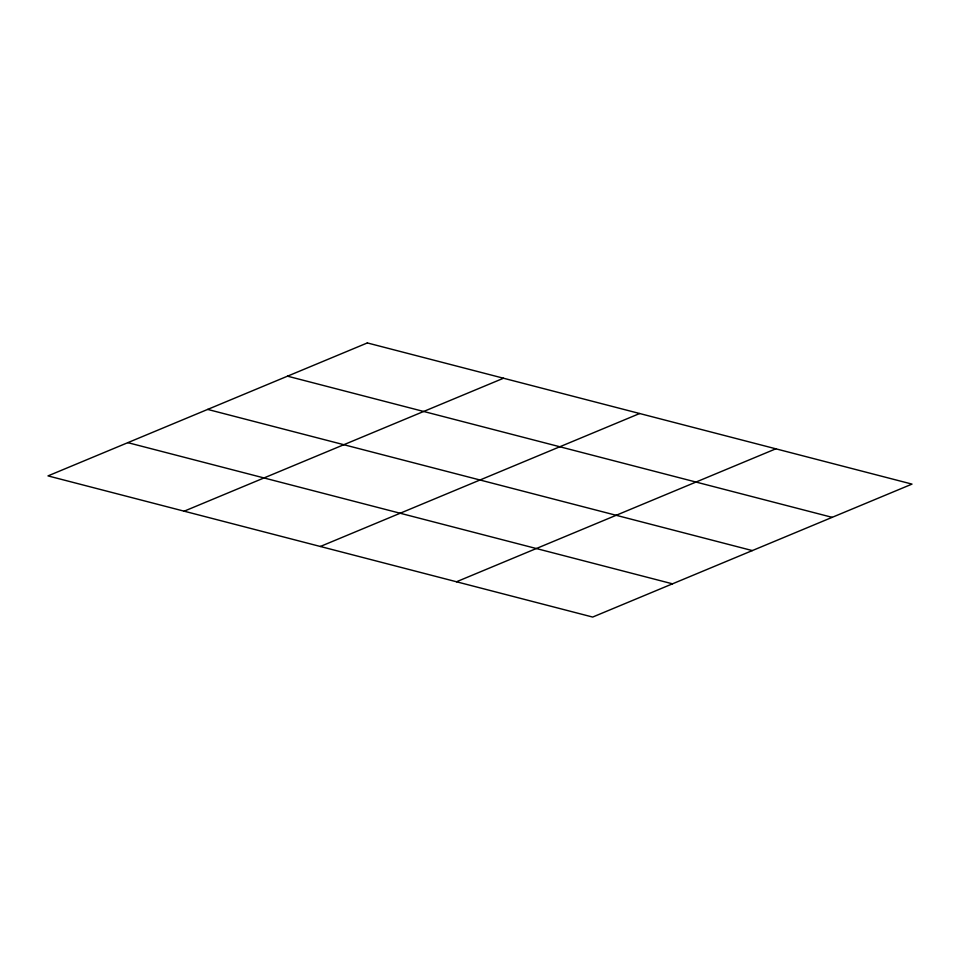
<?xml version="1.0" encoding="UTF-8"?>
<svg xmlns="http://www.w3.org/2000/svg" width="960" height="960" viewBox="0 0 960 960"><rect width="100%" height="100%" fill="white"/><g stroke="black" fill="none" stroke-linecap="round" stroke-linejoin="round"><path stroke-width="1.44" d="M184.164 511.188L503.508 378.228M320.328 546.48L639.672 413.52M456.492 581.772L775.836 448.812M287.508 376.176L832.164 517.344M207.672 409.416L752.328 550.584M127.836 442.656L672.492 583.824M367.332 342.936L48 475.896L592.668 617.064L912 484.104L367.332 342.936"/></g></svg>
